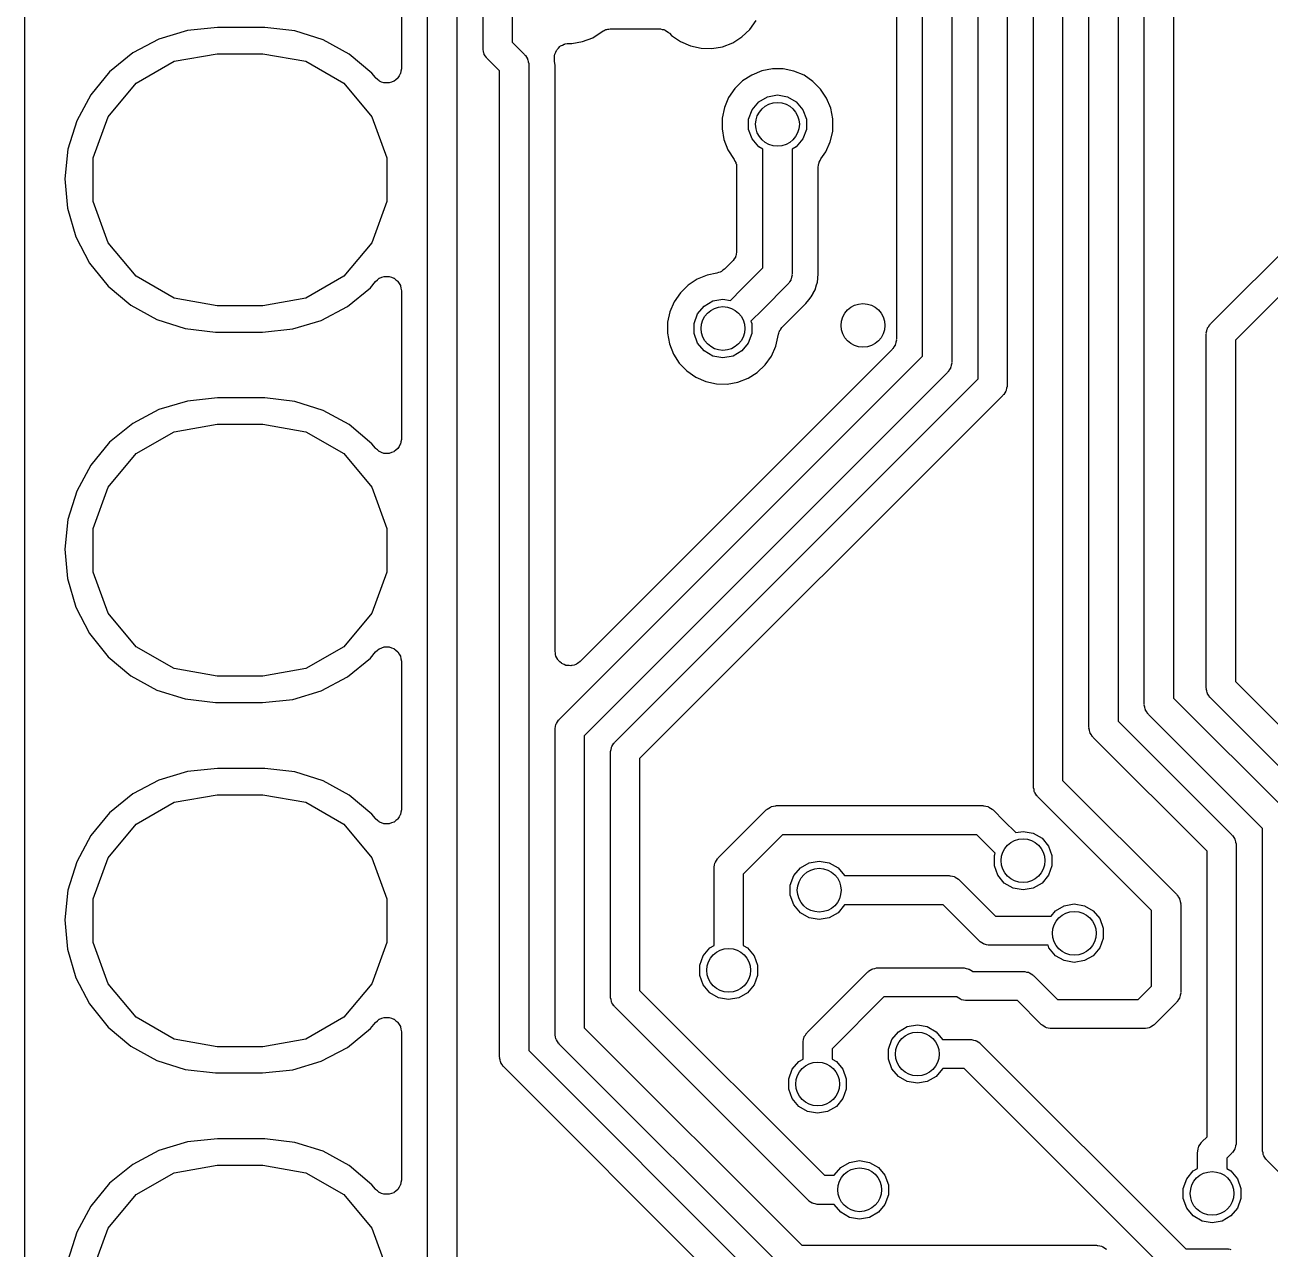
# Model space of a CAD drawing. Extents: x 125.1 to 143.2, y -145.5 to -100.1.
# Drawn here: x 125.08 to 133.61, y -126.66 to -118.27 of the extents above; entities that cross this region are included whole.
import ezdxf

# ---------------------------------------------------------------- set-up
doc = ezdxf.new("R2010")
doc.units = 0
doc.header["$MEASUREMENT"] = 0
doc.layers.add('BLACK', color=7, linetype='CONTINUOUS')

msp = doc.modelspace()

# ---------------------------------------------------------------- linework, layer by layer
at = {"layer": 'Black'}
for p, q in [((128.416, -111.044), (128.416, -118.387)), ((128.216, -118.429), (128.216, -111.085)), ((127.836, -128.236), (127.836, -111.243)), ((128.036, -111.201), (128.036, -128.195)), ((125.075, -138.95), (125.075, -114.439)), ((131.23, -120.539), (131.23, -116.426)), ((131.05, -116.49), (131.05, -120.423)), ((131.43, -116.468), (131.43, -120.58)), ((131.61, -120.696), (131.61, -116.584)), ((131.81, -116.625), (131.81, -120.738)), ((131.99, -123.49), (131.99, -116.741)), ((132.19, -116.783), (132.19, -123.449)), ((132.37, -123.083), (132.37, -116.899)), ((132.57, -116.94), (132.57, -123.041)), ((132.75, -122.925), (132.75, -117.056)), ((132.95, -117.098), (132.95, -122.884)), ((127.656, -117.551), (127.656, -118.568)), ((130.045, -118.3), (130.088, -118.239)), ((126.189, -118.307), (125.994, -118.366)), ((126.396, -118.286), (126.189, -118.307)), ((126.708, -118.286), (126.396, -118.286)), ((126.719, -118.286), (126.708, -118.286)), ((126.926, -118.31), (126.719, -118.286)), ((127.12, -118.371), (126.926, -118.31)), ((128.968, -118.356), (129.039, -118.31)), ((129.039, -118.31), (129.047, -118.307)), ((129.047, -118.307), (129.053, -118.303)), ((129.053, -118.303), (129.056, -118.302)), ((129.056, -118.302), (129.059, -118.301)), ((129.059, -118.301), (129.066, -118.3)), ((129.066, -118.3), (129.072, -118.297)), ((129.072, -118.297), (129.079, -118.297)), ((129.079, -118.297), (129.087, -118.295)), ((129.087, -118.295), (129.09, -118.295)), ((129.09, -118.295), (129.093, -118.295)), ((129.093, -118.295), (129.422, -118.295)), ((129.422, -118.295), (129.427, -118.296)), ((129.427, -118.296), (129.432, -118.295)), ((129.432, -118.295), (129.444, -118.299)), ((129.444, -118.299), (129.456, -118.301)), ((129.456, -118.301), (129.46, -118.303)), ((129.46, -118.303), (129.465, -118.305)), ((129.465, -118.305), (129.475, -118.312)), ((129.475, -118.312), (129.486, -118.318)), ((129.486, -118.318), (129.489, -118.322)), ((129.489, -118.322), (129.494, -118.325)), ((129.494, -118.325), (129.509, -118.341)), ((129.991, -118.351), (130.045, -118.3)), ((125.994, -118.366), (125.814, -118.461)), ((127.298, -118.469), (127.12, -118.371)), ((128.416, -118.387), (128.501, -118.472)), ((128.743, -118.417), (128.746, -118.415)), ((128.746, -118.415), (128.748, -118.413)), ((128.748, -118.413), (128.761, -118.407)), ((128.761, -118.407), (128.773, -118.4)), ((128.773, -118.4), (128.777, -118.4)), ((128.777, -118.4), (128.78, -118.398)), ((128.78, -118.398), (128.794, -118.397)), ((128.794, -118.397), (128.808, -118.395)), ((128.808, -118.395), (128.825, -118.395)), ((128.825, -118.395), (128.899, -118.382)), ((128.899, -118.382), (128.968, -118.356)), ((129.509, -118.341), (129.57, -118.383)), ((129.57, -118.383), (129.638, -118.413)), ((129.638, -118.413), (129.711, -118.429)), ((129.859, -118.418), (129.928, -118.391)), ((129.928, -118.391), (129.991, -118.351)), ((125.814, -118.461), (125.656, -118.59)), ((126.098, -118.518), (126.394, -118.466)), ((126.394, -118.466), (126.706, -118.466)), ((126.706, -118.466), (127.002, -118.518)), ((127.454, -118.6), (127.298, -118.469)), ((128.217, -118.433), (128.216, -118.429)), ((128.216, -118.437), (128.217, -118.433)), ((128.22, -118.45), (128.216, -118.437)), ((128.222, -118.463), (128.22, -118.45)), ((128.224, -118.467), (128.222, -118.463)), ((128.225, -118.471), (128.224, -118.467)), ((128.233, -118.482), (128.225, -118.471)), ((128.239, -118.493), (128.233, -118.482)), ((128.243, -118.496), (128.239, -118.493)), ((128.245, -118.499), (128.243, -118.496)), ((128.33, -118.584), (128.245, -118.499)), ((128.501, -118.472), (128.503, -118.475)), ((128.503, -118.475), (128.507, -118.478)), ((128.507, -118.478), (128.513, -118.49)), ((128.513, -118.49), (128.521, -118.5)), ((128.521, -118.5), (128.522, -118.505)), ((128.706, -118.504), (128.707, -118.49)), ((128.707, -118.476), (128.709, -118.472)), ((128.707, -118.49), (128.707, -118.476)), ((128.709, -118.469), (128.715, -118.456)), ((128.709, -118.472), (128.709, -118.469)), ((128.715, -118.456), (128.72, -118.443)), ((128.72, -118.443), (128.722, -118.441)), ((128.722, -118.441), (128.724, -118.438)), ((128.724, -118.438), (128.734, -118.428)), ((128.734, -118.428), (128.743, -118.417)), ((129.711, -118.429), (129.785, -118.431)), ((129.785, -118.431), (129.859, -118.418)), ((125.839, -118.668), (126.098, -118.518)), ((127.002, -118.518), (127.261, -118.668)), ((127.656, -118.57), (127.653, -118.586)), ((127.656, -118.568), (127.656, -118.569)), ((127.656, -118.569), (127.656, -118.57)), ((128.33, -125.343), (128.33, -118.584)), ((128.522, -118.505), (128.524, -118.508)), ((128.524, -118.508), (128.526, -118.521)), ((128.526, -118.521), (128.53, -118.534)), ((128.53, -118.534), (128.529, -118.538)), ((128.529, -118.538), (128.53, -118.543)), ((128.53, -118.543), (128.53, -125.301)), ((128.707, -118.516), (128.706, -118.504)), ((128.707, -118.517), (128.707, -118.516)), ((128.71, -118.547), (128.707, -118.517)), ((128.707, -118.517), (128.707, -118.517)), ((128.71, -120.39), (128.71, -118.547)), ((130.127, -118.584), (130.058, -118.612)), ((130.2, -118.57), (130.127, -118.584)), ((130.275, -118.57), (130.2, -118.57)), ((130.348, -118.585), (130.275, -118.57)), ((130.417, -118.614), (130.348, -118.585)), ((125.656, -118.59), (125.527, -118.747)), ((125.646, -118.898), (125.839, -118.668)), ((127.261, -118.668), (127.454, -118.898)), ((127.478, -118.63), (127.454, -118.6)), ((127.479, -118.631), (127.478, -118.63)), ((127.479, -118.632), (127.479, -118.631)), ((127.492, -118.642), (127.479, -118.632)), ((127.504, -118.653), (127.492, -118.642)), ((127.505, -118.653), (127.504, -118.653)), ((127.506, -118.654), (127.505, -118.653)), ((127.521, -118.66), (127.506, -118.654)), ((127.537, -118.666), (127.521, -118.66)), ((127.538, -118.666), (127.537, -118.666)), ((127.539, -118.666), (127.538, -118.666)), ((127.555, -118.666), (127.539, -118.666)), ((127.571, -118.666), (127.555, -118.666)), ((127.572, -118.666), (127.571, -118.666)), ((127.573, -118.666), (127.572, -118.666)), ((127.589, -118.66), (127.573, -118.666)), ((127.604, -118.655), (127.589, -118.66)), ((127.605, -118.655), (127.604, -118.655)), ((127.606, -118.654), (127.605, -118.655)), ((127.619, -118.644), (127.606, -118.654)), ((127.631, -118.633), (127.619, -118.644)), ((127.632, -118.633), (127.631, -118.633)), ((127.633, -118.632), (127.632, -118.633)), ((127.641, -118.618), (127.633, -118.632)), ((127.649, -118.604), (127.641, -118.618)), ((127.65, -118.602), (127.649, -118.603)), ((127.649, -118.603), (127.649, -118.604)), ((127.653, -118.586), (127.65, -118.602)), ((129.996, -118.652), (129.943, -118.705)), ((130.058, -118.612), (129.996, -118.652)), ((130.478, -118.656), (130.417, -118.614)), ((130.531, -118.709), (130.478, -118.656)), ((125.527, -118.747), (125.43, -118.926)), ((129.943, -118.705), (129.9, -118.766)), ((130.166, -118.761), (130.235, -118.749)), ((130.235, -118.749), (130.304, -118.761)), ((130.572, -118.771), (130.531, -118.709)), ((129.871, -118.835), (129.856, -118.907)), ((129.9, -118.766), (129.871, -118.835)), ((130.061, -118.85), (130.106, -118.796)), ((130.106, -118.796), (130.166, -118.761)), ((130.304, -118.761), (130.364, -118.796)), ((130.364, -118.796), (130.409, -118.85)), ((130.601, -118.84), (130.572, -118.771)), ((130.615, -118.912), (130.601, -118.84)), ((125.43, -118.926), (125.37, -119.12)), ((125.543, -119.18), (125.646, -118.898)), ((127.454, -118.898), (127.557, -119.18)), ((129.856, -118.907), (129.855, -118.982)), ((130.037, -118.915), (130.061, -118.85)), ((130.037, -118.985), (130.037, -118.915)), ((130.409, -118.85), (130.433, -118.915)), ((130.433, -118.915), (130.433, -118.985)), ((130.614, -118.999), (130.615, -118.912)), ((129.855, -118.982), (129.868, -119.055)), ((130.061, -119.05), (130.037, -118.985)), ((130.433, -118.985), (130.409, -119.05)), ((130.597, -119.071), (130.614, -118.999)), ((129.868, -119.055), (129.895, -119.125)), ((130.106, -119.104), (130.061, -119.05)), ((130.409, -119.05), (130.364, -119.104)), ((130.567, -119.139), (130.597, -119.071)), ((125.37, -119.12), (125.348, -119.323)), ((125.543, -119.48), (125.543, -119.18)), ((127.557, -119.18), (127.557, -119.48)), ((129.895, -119.125), (129.939, -119.192)), ((130.135, -119.121), (130.106, -119.104)), ((130.135, -119.935), (130.135, -119.121)), ((130.364, -119.104), (130.335, -119.121)), ((130.335, -119.121), (130.335, -119.976)), ((130.533, -119.186), (130.567, -119.139)), ((133.204, -120.318), (134.35, -119.172)), ((129.939, -119.192), (129.943, -119.203)), ((129.943, -119.203), (129.949, -119.212)), ((129.949, -119.212), (129.95, -119.219)), ((129.95, -119.219), (129.953, -119.224)), ((129.953, -119.224), (129.953, -119.235)), ((129.953, -119.235), (129.955, -119.246)), ((129.955, -119.246), (129.955, -119.819)), ((130.515, -119.244), (130.517, -119.231)), ((130.515, -119.975), (130.515, -119.244)), ((130.517, -119.231), (130.519, -119.218)), ((130.519, -119.218), (130.52, -119.214)), ((130.52, -119.214), (130.521, -119.21)), ((130.521, -119.21), (130.528, -119.198)), ((130.528, -119.198), (130.533, -119.186)), ((125.348, -119.323), (125.367, -119.525)), ((134.521, -119.284), (133.375, -120.43)), ((125.367, -119.525), (125.424, -119.721)), ((125.646, -119.762), (125.543, -119.48)), ((127.557, -119.48), (127.454, -119.762)), ((125.424, -119.721), (125.518, -119.901)), ((125.839, -119.992), (125.646, -119.762)), ((127.454, -119.762), (127.261, -119.992)), ((129.946, -119.861), (129.938, -119.872)), ((129.947, -119.857), (129.946, -119.861)), ((129.949, -119.853), (129.947, -119.857)), ((129.951, -119.84), (129.949, -119.853)), ((129.955, -119.827), (129.951, -119.84)), ((129.955, -119.819), (129.954, -119.823)), ((129.954, -119.823), (129.955, -119.827)), ((125.518, -119.901), (125.646, -120.06)), ((129.861, -119.951), (129.852, -119.959)), ((129.872, -119.944), (129.861, -119.951)), ((129.926, -119.889), (129.872, -119.944)), ((129.928, -119.886), (129.926, -119.889)), ((129.932, -119.883), (129.928, -119.886)), ((129.938, -119.872), (129.932, -119.883)), ((129.99, -120.079), (130.135, -119.935)), ((126.098, -120.142), (125.839, -119.992)), ((127.261, -119.992), (127.002, -120.142)), ((127.444, -120.07), (127.479, -120.027)), ((127.479, -120.027), (127.493, -120.016)), ((127.479, -120.027), (127.479, -120.027)), ((127.479, -120.027), (127.479, -120.027)), ((127.493, -120.016), (127.505, -120.005)), ((127.505, -120.005), (127.506, -120.005)), ((127.506, -120.005), (127.522, -119.999)), ((127.506, -120.005), (127.506, -120.005)), ((127.522, -119.999), (127.538, -119.993)), ((127.538, -119.993), (127.538, -119.993)), ((127.538, -119.993), (127.539, -119.993)), ((127.539, -119.993), (127.556, -119.993)), ((127.556, -119.993), (127.573, -119.993)), ((127.573, -119.993), (127.573, -119.993)), ((127.573, -119.993), (127.573, -119.993)), ((127.573, -119.993), (127.589, -119.999)), ((127.589, -119.999), (127.605, -120.004)), ((127.605, -120.004), (127.606, -120.005)), ((127.606, -120.005), (127.606, -120.005)), ((127.606, -120.005), (127.619, -120.016)), ((127.619, -120.016), (127.632, -120.026)), ((127.632, -120.026), (127.632, -120.027)), ((127.632, -120.027), (127.633, -120.027)), ((127.633, -120.027), (127.641, -120.042)), ((129.684, -120.012), (129.622, -120.052)), ((129.753, -119.984), (129.684, -120.012)), ((129.82, -119.971), (129.753, -119.984)), ((129.831, -119.967), (129.82, -119.971)), ((129.843, -119.963), (129.831, -119.967)), ((129.847, -119.961), (129.843, -119.963)), ((129.852, -119.959), (129.847, -119.961)), ((130.318, -120.029), (130.312, -120.04)), ((130.326, -120.018), (130.318, -120.029)), ((130.327, -120.014), (130.326, -120.018)), ((130.329, -120.01), (130.327, -120.014)), ((130.331, -119.997), (130.329, -120.01)), ((130.335, -119.985), (130.331, -119.997)), ((130.335, -119.976), (130.334, -119.98)), ((130.334, -119.98), (130.335, -119.985)), ((130.501, -120.058), (130.509, -120.033)), ((130.509, -120.033), (130.512, -120.006)), ((130.512, -120.005), (130.515, -119.975)), ((130.512, -120.006), (130.512, -120.005)), ((130.512, -120.006), (130.512, -120.006)), ((125.646, -120.06), (125.802, -120.191)), ((127.286, -120.199), (127.444, -120.07)), ((127.641, -120.042), (127.65, -120.056)), ((127.65, -120.056), (127.65, -120.057)), ((127.65, -120.057), (127.65, -120.057)), ((127.65, -120.057), (127.653, -120.074)), ((127.653, -120.074), (127.656, -120.091)), ((127.656, -120.091), (127.656, -120.091)), ((127.656, -120.091), (127.656, -120.091)), ((127.656, -120.091), (127.656, -121.108)), ((129.569, -120.105), (129.526, -120.166)), ((129.622, -120.052), (129.569, -120.105)), ((129.912, -120.158), (129.99, -120.079)), ((129.99, -120.079), (129.99, -120.079)), ((130.306, -120.047), (130.132, -120.221)), ((130.308, -120.043), (130.306, -120.047)), ((130.312, -120.04), (130.308, -120.043)), ((130.467, -120.133), (130.479, -120.109)), ((130.479, -120.109), (130.48, -120.109)), ((130.48, -120.108), (130.493, -120.085)), ((130.48, -120.109), (130.48, -120.108)), ((130.493, -120.085), (130.5, -120.059)), ((130.5, -120.059), (130.501, -120.059)), ((130.501, -120.059), (130.501, -120.058)), ((125.802, -120.191), (125.98, -120.289)), ((126.394, -120.194), (126.098, -120.142)), ((126.706, -120.194), (126.394, -120.194)), ((127.002, -120.142), (126.706, -120.194)), ((127.106, -120.294), (127.286, -120.199)), ((129.526, -120.166), (129.497, -120.235)), ((129.687, -120.25), (129.732, -120.196)), ((129.732, -120.196), (129.792, -120.161)), ((129.792, -120.161), (129.861, -120.149)), ((129.861, -120.149), (129.912, -120.158)), ((130.269, -120.338), (130.43, -120.178)), ((130.43, -120.178), (130.449, -120.154)), ((130.449, -120.153), (130.467, -120.133)), ((130.449, -120.154), (130.449, -120.153)), ((130.449, -120.154), (130.449, -120.154)), ((125.98, -120.289), (126.174, -120.35)), ((129.497, -120.235), (129.482, -120.307)), ((129.663, -120.315), (129.687, -120.25)), ((130.132, -120.221), (130.053, -120.299)), ((130.132, -120.221), (130.132, -120.221)), ((126.174, -120.35), (126.381, -120.374)), ((126.381, -120.374), (126.392, -120.374)), ((126.392, -120.374), (126.704, -120.374)), ((126.704, -120.374), (126.911, -120.353)), ((126.911, -120.353), (127.106, -120.294)), ((129.482, -120.307), (129.481, -120.382)), ((129.663, -120.385), (129.663, -120.315)), ((130.053, -120.299), (130.059, -120.315)), ((130.059, -120.315), (130.059, -120.385)), ((130.244, -120.383), (130.246, -120.373)), ((130.246, -120.373), (130.248, -120.37)), ((130.248, -120.37), (130.249, -120.367)), ((130.249, -120.367), (130.255, -120.359)), ((130.255, -120.359), (130.256, -120.356)), ((130.256, -120.356), (130.258, -120.354)), ((130.258, -120.354), (130.264, -120.344)), ((130.264, -120.344), (130.267, -120.341)), ((130.267, -120.341), (130.269, -120.338)), ((133.175, -120.38), (133.179, -120.367)), ((133.179, -120.367), (133.181, -120.354)), ((133.181, -120.354), (133.183, -120.351)), ((133.183, -120.351), (133.184, -120.346)), ((133.184, -120.346), (133.192, -120.336)), ((133.192, -120.336), (133.198, -120.324)), ((133.198, -120.324), (133.202, -120.322)), ((133.202, -120.322), (133.204, -120.318)), ((128.71, -122.563), (128.71, -120.39)), ((129.481, -120.382), (129.494, -120.455)), ((129.494, -120.455), (129.521, -120.525)), ((129.687, -120.45), (129.663, -120.385)), ((129.732, -120.504), (129.687, -120.45)), ((130.035, -120.45), (129.99, -120.504)), ((130.059, -120.385), (130.035, -120.45)), ((130.223, -120.471), (130.242, -120.388)), ((130.242, -120.388), (130.244, -120.383)), ((131.042, -120.461), (131.041, -120.465)), ((131.044, -120.457), (131.042, -120.461)), ((131.046, -120.444), (131.044, -120.457)), ((131.05, -120.432), (131.046, -120.444)), ((131.05, -120.423), (131.049, -120.427)), ((131.049, -120.427), (131.05, -120.432)), ((133.176, -120.384), (133.175, -120.38)), ((133.175, -120.389), (133.176, -120.384)), ((133.175, -122.813), (133.175, -120.389)), ((133.375, -120.43), (133.375, -122.771)), ((128.739, -123.03), (131.23, -120.539)), ((131.021, -120.494), (128.881, -122.634)), ((129.521, -120.525), (129.562, -120.587)), ((129.792, -120.539), (129.732, -120.504)), ((129.861, -120.551), (129.792, -120.539)), ((129.93, -120.539), (129.861, -120.551)), ((129.99, -120.504), (129.93, -120.539)), ((130.15, -120.6), (130.193, -120.539)), ((130.193, -120.539), (130.223, -120.471)), ((131.023, -120.49), (131.021, -120.494)), ((131.027, -120.487), (131.023, -120.49)), ((131.033, -120.476), (131.027, -120.487)), ((131.041, -120.465), (131.033, -120.476)), ((129.562, -120.587), (129.614, -120.641)), ((130.096, -120.651), (130.15, -120.6)), ((131.413, -120.633), (131.407, -120.645)), ((131.421, -120.623), (131.413, -120.633)), ((131.422, -120.618), (131.421, -120.623)), ((131.424, -120.615), (131.422, -120.618)), ((131.426, -120.602), (131.424, -120.615)), ((131.43, -120.589), (131.426, -120.602)), ((131.43, -120.58), (131.429, -120.585)), ((131.429, -120.585), (131.43, -120.589)), ((131.401, -120.651), (128.91, -123.142)), ((129.119, -123.187), (131.61, -120.696)), ((129.614, -120.641), (129.675, -120.683)), ((129.675, -120.683), (129.743, -120.713)), ((129.743, -120.713), (129.816, -120.729)), ((129.89, -120.731), (129.964, -120.718)), ((129.964, -120.718), (130.033, -120.691)), ((130.033, -120.691), (130.096, -120.651)), ((131.403, -120.648), (131.401, -120.651)), ((131.407, -120.645), (131.403, -120.648)), ((129.816, -120.729), (129.89, -120.731)), ((131.783, -120.805), (131.781, -120.809)), ((131.787, -120.802), (131.783, -120.805)), ((131.793, -120.791), (131.787, -120.802)), ((131.801, -120.78), (131.793, -120.791)), ((131.802, -120.776), (131.801, -120.78)), ((131.804, -120.772), (131.802, -120.776)), ((131.806, -120.759), (131.804, -120.772)), ((131.81, -120.747), (131.806, -120.759)), ((131.81, -120.738), (131.809, -120.742)), ((131.809, -120.742), (131.81, -120.747)), ((126.189, -120.847), (125.994, -120.906)), ((126.396, -120.826), (126.189, -120.847)), ((126.708, -120.826), (126.396, -120.826)), ((126.719, -120.826), (126.708, -120.826)), ((126.926, -120.85), (126.719, -120.826)), ((127.12, -120.911), (126.926, -120.85)), ((131.781, -120.809), (129.29, -123.299)), ((125.994, -120.906), (125.814, -121.001)), ((127.298, -121.009), (127.12, -120.911)), ((125.814, -121.001), (125.656, -121.13)), ((125.839, -121.208), (126.098, -121.058)), ((126.098, -121.058), (126.394, -121.006)), ((126.394, -121.006), (126.706, -121.006)), ((126.706, -121.006), (127.002, -121.058)), ((127.002, -121.058), (127.261, -121.208)), ((127.454, -121.14), (127.298, -121.009)), ((125.656, -121.13), (125.527, -121.287)), ((127.478, -121.17), (127.454, -121.14)), ((127.649, -121.144), (127.641, -121.158)), ((127.65, -121.142), (127.649, -121.143)), ((127.649, -121.143), (127.649, -121.144)), ((127.653, -121.126), (127.65, -121.142)), ((127.656, -121.11), (127.653, -121.126)), ((127.656, -121.108), (127.656, -121.109)), ((127.656, -121.109), (127.656, -121.11)), ((125.646, -121.438), (125.839, -121.208)), ((127.261, -121.208), (127.454, -121.438)), ((127.479, -121.171), (127.478, -121.17)), ((127.479, -121.172), (127.479, -121.171)), ((127.492, -121.182), (127.479, -121.172)), ((127.504, -121.193), (127.492, -121.182)), ((127.505, -121.193), (127.504, -121.193)), ((127.506, -121.194), (127.505, -121.193)), ((127.521, -121.2), (127.506, -121.194)), ((127.537, -121.206), (127.521, -121.2)), ((127.538, -121.206), (127.537, -121.206)), ((127.539, -121.206), (127.538, -121.206)), ((127.555, -121.206), (127.539, -121.206)), ((127.571, -121.206), (127.555, -121.206)), ((127.572, -121.206), (127.571, -121.206)), ((127.573, -121.206), (127.572, -121.206)), ((127.589, -121.2), (127.573, -121.206)), ((127.604, -121.195), (127.589, -121.2)), ((127.605, -121.195), (127.604, -121.195)), ((127.606, -121.194), (127.605, -121.195)), ((127.619, -121.184), (127.606, -121.194)), ((127.631, -121.173), (127.619, -121.184)), ((127.632, -121.173), (127.631, -121.173)), ((127.633, -121.172), (127.632, -121.173)), ((127.641, -121.158), (127.633, -121.172)), ((125.527, -121.287), (125.43, -121.466)), ((125.43, -121.466), (125.37, -121.66)), ((125.543, -121.72), (125.646, -121.438)), ((127.454, -121.438), (127.557, -121.72)), ((125.37, -121.66), (125.348, -121.863)), ((125.543, -122.02), (125.543, -121.72)), ((127.557, -121.72), (127.557, -122.02)), ((125.348, -121.863), (125.367, -122.065)), ((125.367, -122.065), (125.424, -122.261)), ((125.646, -122.302), (125.543, -122.02)), ((127.557, -122.02), (127.454, -122.302)), ((125.424, -122.261), (125.518, -122.441)), ((125.839, -122.532), (125.646, -122.302)), ((127.454, -122.302), (127.261, -122.532)), ((125.518, -122.441), (125.646, -122.6)), ((126.098, -122.682), (125.839, -122.532)), ((127.261, -122.532), (127.002, -122.682)), ((127.444, -122.61), (127.479, -122.567)), ((127.479, -122.567), (127.493, -122.556)), ((127.479, -122.567), (127.479, -122.567)), ((127.479, -122.567), (127.479, -122.567)), ((127.493, -122.556), (127.505, -122.545)), ((127.505, -122.545), (127.506, -122.545)), ((127.506, -122.545), (127.522, -122.539)), ((127.506, -122.545), (127.506, -122.545)), ((127.522, -122.539), (127.538, -122.533)), ((127.538, -122.533), (127.538, -122.533)), ((127.538, -122.533), (127.539, -122.533)), ((127.539, -122.533), (127.556, -122.533)), ((127.556, -122.533), (127.573, -122.533)), ((127.573, -122.533), (127.573, -122.533)), ((127.573, -122.533), (127.573, -122.533)), ((127.573, -122.533), (127.589, -122.539)), ((127.589, -122.539), (127.605, -122.544)), ((127.605, -122.544), (127.606, -122.545)), ((127.606, -122.545), (127.606, -122.545)), ((127.606, -122.545), (127.619, -122.556)), ((127.619, -122.556), (127.632, -122.566)), ((127.632, -122.566), (127.632, -122.567)), ((127.632, -122.567), (127.633, -122.567)), ((127.633, -122.567), (127.641, -122.582)), ((127.641, -122.582), (127.65, -122.596)), ((127.65, -122.596), (127.65, -122.597)), ((127.65, -122.597), (127.65, -122.597)), ((127.65, -122.597), (127.653, -122.614)), ((128.712, -122.576), (128.71, -122.563)), ((128.713, -122.589), (128.712, -122.576)), ((128.715, -122.593), (128.713, -122.589)), ((128.716, -122.597), (128.715, -122.593)), ((128.723, -122.608), (128.716, -122.597)), ((125.646, -122.6), (125.802, -122.731)), ((126.394, -122.734), (126.098, -122.682)), ((127.002, -122.682), (126.706, -122.734)), ((127.286, -122.739), (127.444, -122.61)), ((127.653, -122.614), (127.656, -122.631)), ((127.656, -122.631), (127.656, -122.631)), ((127.656, -122.631), (127.656, -122.631)), ((127.656, -122.631), (127.656, -123.648)), ((128.728, -122.62), (128.723, -122.608)), ((128.731, -122.623), (128.728, -122.62)), ((128.733, -122.627), (128.731, -122.623)), ((128.743, -122.636), (128.733, -122.627)), ((128.753, -122.645), (128.743, -122.636)), ((128.757, -122.647), (128.753, -122.645)), ((128.76, -122.65), (128.757, -122.647)), ((128.772, -122.654), (128.76, -122.65)), ((128.784, -122.66), (128.772, -122.654)), ((128.789, -122.66), (128.784, -122.66)), ((128.793, -122.661), (128.789, -122.66)), ((128.806, -122.661), (128.793, -122.661)), ((128.819, -122.663), (128.806, -122.661)), ((128.823, -122.661), (128.819, -122.663)), ((128.827, -122.661), (128.823, -122.661)), ((128.84, -122.657), (128.827, -122.661)), ((128.852, -122.654), (128.84, -122.657)), ((128.856, -122.651), (128.852, -122.654)), ((128.86, -122.65), (128.856, -122.651)), ((128.87, -122.641), (128.86, -122.65)), ((128.881, -122.634), (128.87, -122.641)), ((125.802, -122.731), (125.98, -122.829)), ((126.706, -122.734), (126.394, -122.734)), ((127.106, -122.834), (127.286, -122.739)), ((125.98, -122.829), (126.174, -122.89)), ((126.911, -122.893), (127.106, -122.834)), ((133.176, -122.817), (133.175, -122.813)), ((133.175, -122.821), (133.176, -122.817)), ((133.179, -122.834), (133.175, -122.821)), ((133.181, -122.847), (133.179, -122.834)), ((133.183, -122.851), (133.181, -122.847)), ((133.184, -122.855), (133.183, -122.851)), ((133.375, -122.771), (134.111, -123.507)), ((126.174, -122.89), (126.381, -122.914)), ((126.381, -122.914), (126.392, -122.914)), ((126.392, -122.914), (126.704, -122.914)), ((126.704, -122.914), (126.911, -122.893)), ((132.751, -122.93), (132.75, -122.925)), ((132.75, -122.934), (132.751, -122.93)), ((132.754, -122.947), (132.75, -122.934)), ((132.95, -122.884), (133.731, -123.664)), ((133.192, -122.866), (133.184, -122.855)), ((133.198, -122.877), (133.192, -122.866)), ((133.202, -122.88), (133.198, -122.877)), ((133.204, -122.883), (133.202, -122.88)), ((133.94, -123.619), (133.204, -122.883)), ((132.756, -122.959), (132.754, -122.947)), ((132.758, -122.963), (132.756, -122.959)), ((132.759, -122.967), (132.758, -122.963)), ((132.767, -122.978), (132.759, -122.967)), ((132.773, -122.989), (132.767, -122.978)), ((132.777, -122.992), (132.773, -122.989)), ((132.779, -122.996), (132.777, -122.992)), ((133.56, -123.777), (132.779, -122.996)), ((128.71, -123.092), (128.714, -123.079)), ((128.711, -123.096), (128.71, -123.092)), ((128.71, -123.1), (128.711, -123.096)), ((128.71, -125.185), (128.71, -123.1)), ((128.714, -123.079), (128.716, -123.066)), ((128.716, -123.066), (128.718, -123.062)), ((128.718, -123.062), (128.719, -123.058)), ((128.719, -123.058), (128.727, -123.047)), ((128.727, -123.047), (128.733, -123.036)), ((128.733, -123.036), (128.737, -123.033)), ((128.737, -123.033), (128.739, -123.03)), ((132.371, -123.087), (132.37, -123.083)), ((132.37, -123.091), (132.371, -123.087)), ((132.374, -123.104), (132.37, -123.091)), ((132.376, -123.117), (132.374, -123.104)), ((132.57, -123.041), (133.351, -123.822)), ((128.91, -123.142), (128.91, -125.144)), ((129.107, -123.205), (129.113, -123.194)), ((129.113, -123.194), (129.117, -123.191)), ((129.117, -123.191), (129.119, -123.187)), ((132.378, -123.121), (132.376, -123.117)), ((132.379, -123.125), (132.378, -123.121)), ((132.387, -123.136), (132.379, -123.125)), ((132.393, -123.147), (132.387, -123.136)), ((132.397, -123.15), (132.393, -123.147)), ((132.399, -123.153), (132.397, -123.15)), ((133.18, -123.934), (132.399, -123.153)), ((129.09, -123.249), (129.094, -123.236)), ((129.091, -123.253), (129.09, -123.249)), ((129.09, -123.258), (129.091, -123.253)), ((129.09, -124.93), (129.09, -123.258)), ((129.094, -123.236), (129.096, -123.224)), ((129.096, -123.224), (129.098, -123.22)), ((129.098, -123.22), (129.099, -123.216)), ((129.099, -123.216), (129.107, -123.205)), ((126.396, -123.366), (126.189, -123.387)), ((126.708, -123.366), (126.396, -123.366)), ((126.719, -123.366), (126.708, -123.366)), ((126.926, -123.39), (126.719, -123.366)), ((129.29, -123.299), (129.29, -124.889)), ((125.994, -123.446), (125.814, -123.541)), ((126.189, -123.387), (125.994, -123.446)), ((127.12, -123.451), (126.926, -123.39)), ((127.298, -123.549), (127.12, -123.451)), ((132.19, -123.449), (132.971, -124.229)), ((131.991, -123.494), (131.99, -123.49)), ((131.99, -123.499), (131.991, -123.494)), ((131.994, -123.511), (131.99, -123.499)), ((131.996, -123.524), (131.994, -123.511)), ((131.998, -123.528), (131.996, -123.524)), ((131.999, -123.532), (131.998, -123.528)), ((132.007, -123.543), (131.999, -123.532)), ((125.814, -123.541), (125.656, -123.67)), ((125.839, -123.748), (126.098, -123.598)), ((126.098, -123.598), (126.394, -123.546)), ((126.394, -123.546), (126.706, -123.546)), ((126.706, -123.546), (127.002, -123.598)), ((127.002, -123.598), (127.261, -123.748)), ((127.454, -123.68), (127.298, -123.549)), ((130.207, -123.625), (130.22, -123.622)), ((130.22, -123.622), (130.224, -123.622)), ((130.224, -123.622), (130.229, -123.621)), ((130.229, -123.621), (131.643, -123.621)), ((131.643, -123.621), (131.647, -123.622)), ((131.647, -123.622), (131.651, -123.622)), ((131.651, -123.622), (131.664, -123.625)), ((132.013, -123.554), (132.007, -123.543)), ((132.017, -123.557), (132.013, -123.554)), ((132.019, -123.561), (132.017, -123.557)), ((132.8, -124.341), (132.019, -123.561)), ((125.656, -123.67), (125.527, -123.827)), ((127.478, -123.71), (127.454, -123.68)), ((127.641, -123.698), (127.633, -123.712)), ((127.649, -123.684), (127.641, -123.698)), ((127.65, -123.682), (127.649, -123.683)), ((127.649, -123.683), (127.649, -123.684)), ((127.653, -123.666), (127.65, -123.682)), ((127.656, -123.65), (127.653, -123.666)), ((127.656, -123.648), (127.656, -123.649)), ((127.656, -123.649), (127.656, -123.65)), ((129.829, -123.979), (130.158, -123.651)), ((130.158, -123.651), (130.161, -123.648)), ((130.161, -123.648), (130.164, -123.645)), ((130.164, -123.645), (130.176, -123.638)), ((130.176, -123.638), (130.186, -123.631)), ((130.186, -123.631), (130.191, -123.63)), ((130.191, -123.63), (130.194, -123.627)), ((130.194, -123.627), (130.207, -123.625)), ((131.664, -123.625), (131.677, -123.627)), ((131.677, -123.627), (131.681, -123.63)), ((131.681, -123.63), (131.685, -123.631)), ((131.685, -123.631), (131.696, -123.638)), ((131.696, -123.638), (131.707, -123.645)), ((131.707, -123.645), (131.71, -123.648)), ((131.71, -123.648), (131.713, -123.651)), ((131.713, -123.651), (131.79, -123.728)), ((125.646, -123.978), (125.839, -123.748)), ((127.261, -123.748), (127.454, -123.978)), ((127.479, -123.711), (127.478, -123.71)), ((127.479, -123.712), (127.479, -123.711)), ((127.492, -123.722), (127.479, -123.712)), ((127.504, -123.733), (127.492, -123.722)), ((127.505, -123.733), (127.504, -123.733)), ((127.506, -123.734), (127.505, -123.733)), ((127.521, -123.74), (127.506, -123.734)), ((127.537, -123.746), (127.521, -123.74)), ((127.538, -123.746), (127.537, -123.746)), ((127.539, -123.746), (127.538, -123.746)), ((127.555, -123.746), (127.539, -123.746)), ((127.571, -123.746), (127.555, -123.746)), ((127.572, -123.746), (127.571, -123.746)), ((127.573, -123.746), (127.572, -123.746)), ((127.589, -123.74), (127.573, -123.746)), ((127.604, -123.735), (127.589, -123.74)), ((127.605, -123.735), (127.604, -123.735)), ((127.606, -123.734), (127.605, -123.735)), ((127.619, -123.724), (127.606, -123.734)), ((127.631, -123.713), (127.619, -123.724)), ((127.632, -123.713), (127.631, -123.713)), ((127.633, -123.712), (127.632, -123.713)), ((131.79, -123.728), (131.79, -123.728)), ((131.79, -123.728), (131.869, -123.806)), ((133.56, -125.98), (133.56, -123.777)), ((125.527, -123.827), (125.43, -124.006)), ((130.27, -123.821), (130, -124.091)), ((131.601, -123.821), (130.27, -123.821)), ((131.649, -123.869), (131.601, -123.821)), ((131.727, -123.948), (131.649, -123.869)), ((131.649, -123.869), (131.649, -123.869)), ((131.869, -123.806), (131.919, -123.798)), ((131.919, -123.798), (131.988, -123.81)), ((131.988, -123.81), (132.049, -123.845)), ((132.049, -123.845), (132.093, -123.898)), ((133.351, -123.822), (133.353, -123.825)), ((133.353, -123.825), (133.357, -123.828)), ((133.357, -123.828), (133.363, -123.84)), ((133.363, -123.84), (133.371, -123.85)), ((133.371, -123.85), (133.372, -123.855)), ((133.372, -123.855), (133.374, -123.858)), ((133.374, -123.858), (133.376, -123.871)), ((133.376, -123.871), (133.38, -123.884)), ((131.722, -123.963), (131.727, -123.948)), ((131.722, -124.033), (131.722, -123.963)), ((132.093, -123.898), (132.117, -123.963)), ((132.117, -123.963), (132.117, -124.033)), ((133.18, -125.891), (133.18, -123.934)), ((133.38, -123.884), (133.379, -123.888)), ((133.379, -123.888), (133.38, -123.893)), ((133.38, -123.893), (133.38, -125.932)), ((125.43, -124.006), (125.37, -124.2)), ((125.543, -124.26), (125.646, -123.978)), ((127.454, -123.978), (127.557, -124.26)), ((129.8, -124.041), (129.804, -124.029)), ((129.801, -124.046), (129.8, -124.041)), ((129.8, -124.05), (129.801, -124.046)), ((129.804, -124.029), (129.806, -124.016)), ((129.806, -124.016), (129.808, -124.012)), ((129.808, -124.012), (129.809, -124.008)), ((129.809, -124.008), (129.817, -123.997)), ((129.817, -123.997), (129.823, -123.986)), ((129.823, -123.986), (129.827, -123.983)), ((129.827, -123.983), (129.829, -123.979)), ((130.347, -124.101), (130.392, -124.048)), ((130.392, -124.048), (130.452, -124.013)), ((130.452, -124.013), (130.521, -124.001)), ((130.521, -124.001), (130.59, -124.013)), ((130.59, -124.013), (130.65, -124.048)), ((130.65, -124.048), (130.695, -124.101)), ((131.746, -124.099), (131.722, -124.033)), ((132.117, -124.033), (132.093, -124.099)), ((129.8, -124.579), (129.8, -124.05)), ((130, -124.091), (130, -124.579)), ((130.323, -124.167), (130.347, -124.101)), ((130.695, -124.101), (130.695, -124.101)), ((130.695, -124.101), (131.412, -124.101)), ((131.412, -124.101), (131.417, -124.102)), ((131.417, -124.102), (131.421, -124.102)), ((131.421, -124.102), (131.434, -124.105)), ((131.434, -124.105), (131.446, -124.107)), ((131.446, -124.107), (131.45, -124.11)), ((131.45, -124.11), (131.454, -124.111)), ((131.454, -124.111), (131.465, -124.118)), ((131.465, -124.118), (131.476, -124.125)), ((131.476, -124.125), (131.479, -124.128)), ((131.479, -124.128), (131.483, -124.131)), ((131.483, -124.131), (131.73, -124.378)), ((131.79, -124.152), (131.746, -124.099)), ((132.093, -124.099), (132.049, -124.152)), ((125.37, -124.2), (125.348, -124.403)), ((130.323, -124.236), (130.323, -124.167)), ((131.851, -124.187), (131.79, -124.152)), ((131.919, -124.199), (131.851, -124.187)), ((131.988, -124.187), (131.919, -124.199)), ((132.049, -124.152), (131.988, -124.187)), ((125.543, -124.56), (125.543, -124.26)), ((127.557, -124.26), (127.557, -124.56)), ((130.347, -124.302), (130.323, -124.236)), ((130.392, -124.355), (130.347, -124.302)), ((130.695, -124.302), (130.65, -124.355)), ((131.371, -124.301), (130.695, -124.301)), ((130.695, -124.301), (130.695, -124.302)), ((131.618, -124.549), (131.371, -124.301)), ((132.201, -124.307), (132.27, -124.295)), ((132.27, -124.295), (132.339, -124.307)), ((132.971, -124.229), (132.973, -124.233)), ((132.973, -124.233), (132.977, -124.236)), ((132.977, -124.236), (132.983, -124.247)), ((132.983, -124.247), (132.991, -124.258)), ((132.991, -124.258), (132.992, -124.262)), ((132.992, -124.262), (132.994, -124.266)), ((132.994, -124.266), (132.996, -124.279)), ((132.996, -124.279), (133, -124.291)), ((133, -124.291), (132.999, -124.296)), ((132.999, -124.296), (133, -124.3)), ((133, -124.3), (133, -124.9)), ((130.452, -124.39), (130.392, -124.355)), ((130.521, -124.402), (130.452, -124.39)), ((130.59, -124.39), (130.521, -124.402)), ((130.65, -124.355), (130.59, -124.39)), ((131.73, -124.378), (132.111, -124.378)), ((132.111, -124.378), (132.141, -124.342)), ((132.141, -124.342), (132.201, -124.307)), ((132.339, -124.307), (132.399, -124.342)), ((132.399, -124.342), (132.444, -124.395)), ((132.8, -124.859), (132.8, -124.341)), ((125.348, -124.403), (125.367, -124.605)), ((132.444, -124.395), (132.468, -124.461)), ((132.468, -124.461), (132.468, -124.531)), ((125.646, -124.842), (125.543, -124.56)), ((127.557, -124.56), (127.454, -124.842)), ((131.622, -124.552), (131.618, -124.549)), ((131.625, -124.555), (131.622, -124.552)), ((131.636, -124.561), (131.625, -124.555)), ((131.647, -124.569), (131.636, -124.561)), ((132.468, -124.531), (132.444, -124.596)), ((125.367, -124.605), (125.424, -124.801)), ((129.726, -124.65), (129.771, -124.596)), ((129.771, -124.596), (129.8, -124.579)), ((130, -124.579), (130.029, -124.596)), ((130.029, -124.596), (130.074, -124.65)), ((131.651, -124.57), (131.647, -124.569)), ((131.655, -124.572), (131.651, -124.57)), ((131.668, -124.575), (131.655, -124.572)), ((131.68, -124.578), (131.668, -124.575)), ((131.685, -124.578), (131.68, -124.578)), ((131.689, -124.578), (131.685, -124.578)), ((132.09, -124.578), (131.689, -124.578)), ((132.096, -124.596), (132.09, -124.578)), ((132.141, -124.65), (132.096, -124.596)), ((132.444, -124.596), (132.399, -124.65)), ((129.702, -124.715), (129.726, -124.65)), ((129.702, -124.785), (129.702, -124.715)), ((130.074, -124.65), (130.098, -124.715)), ((130.098, -124.715), (130.098, -124.785)), ((132.201, -124.684), (132.141, -124.65)), ((132.27, -124.697), (132.201, -124.684)), ((132.339, -124.684), (132.27, -124.697)), ((132.399, -124.65), (132.339, -124.684)), ((125.424, -124.801), (125.518, -124.981)), ((129.726, -124.85), (129.702, -124.785)), ((130.098, -124.785), (130.074, -124.85)), ((130.439, -125.176), (130.852, -124.763)), ((130.852, -124.763), (130.856, -124.76)), ((130.856, -124.76), (130.859, -124.757)), ((130.859, -124.757), (130.87, -124.75)), ((130.87, -124.75), (130.881, -124.743)), ((130.881, -124.743), (130.885, -124.742)), ((130.885, -124.742), (130.889, -124.739)), ((130.889, -124.739), (130.902, -124.737)), ((130.902, -124.737), (130.914, -124.734)), ((130.914, -124.734), (130.919, -124.734)), ((130.919, -124.734), (130.923, -124.733)), ((130.923, -124.733), (131.507, -124.733)), ((131.507, -124.733), (131.511, -124.734)), ((131.511, -124.734), (131.515, -124.734)), ((131.515, -124.734), (131.528, -124.737)), ((131.528, -124.737), (131.541, -124.739)), ((131.541, -124.739), (131.545, -124.742)), ((131.545, -124.742), (131.549, -124.743)), ((131.549, -124.743), (131.56, -124.75)), ((131.56, -124.75), (131.571, -124.757)), ((131.571, -124.757), (131.572, -124.758)), ((131.572, -124.758), (131.922, -124.758)), ((131.922, -124.758), (131.926, -124.759)), ((131.926, -124.759), (131.931, -124.759)), ((131.931, -124.759), (131.943, -124.762)), ((131.943, -124.762), (131.956, -124.764)), ((131.956, -124.764), (131.96, -124.767)), ((131.96, -124.767), (131.964, -124.768)), ((131.964, -124.768), (131.975, -124.775)), ((131.975, -124.775), (131.986, -124.782)), ((131.986, -124.782), (131.989, -124.785)), ((131.989, -124.785), (131.993, -124.788)), ((131.993, -124.788), (132.155, -124.95)), ((125.839, -125.072), (125.646, -124.842)), ((127.454, -124.842), (127.261, -125.072)), ((129.29, -124.889), (130.557, -126.155)), ((129.771, -124.904), (129.726, -124.85)), ((130.074, -124.85), (130.029, -124.904)), ((132.709, -124.95), (132.8, -124.859)), ((133, -124.9), (132.999, -124.904)), ((125.518, -124.981), (125.646, -125.14)), ((129.091, -124.934), (129.09, -124.93)), ((129.09, -124.939), (129.091, -124.934)), ((129.094, -124.951), (129.09, -124.939)), ((129.096, -124.964), (129.094, -124.951)), ((129.098, -124.968), (129.096, -124.964)), ((129.099, -124.972), (129.098, -124.968)), ((129.107, -124.983), (129.099, -124.972)), ((129.113, -124.994), (129.107, -124.983)), ((129.831, -124.939), (129.771, -124.904)), ((129.9, -124.951), (129.831, -124.939)), ((129.969, -124.939), (129.9, -124.951)), ((130.029, -124.904), (129.969, -124.939)), ((130.965, -124.933), (130.61, -125.288)), ((131.466, -124.933), (130.965, -124.933)), ((131.467, -124.935), (131.466, -124.933)), ((131.479, -124.941), (131.467, -124.935)), ((131.489, -124.949), (131.479, -124.941)), ((131.494, -124.95), (131.489, -124.949)), ((131.497, -124.952), (131.494, -124.95)), ((131.51, -124.955), (131.497, -124.952)), ((131.523, -124.958), (131.51, -124.955)), ((131.527, -124.958), (131.523, -124.958)), ((131.532, -124.958), (131.527, -124.958)), ((131.881, -124.958), (131.532, -124.958)), ((132.043, -125.121), (131.881, -124.958)), ((132.155, -124.95), (132.709, -124.95)), ((132.971, -124.971), (132.821, -125.121)), ((132.973, -124.967), (132.971, -124.971)), ((132.977, -124.964), (132.973, -124.967)), ((132.983, -124.953), (132.977, -124.964)), ((132.991, -124.942), (132.983, -124.953)), ((132.992, -124.938), (132.991, -124.942)), ((132.994, -124.934), (132.992, -124.938)), ((132.996, -124.921), (132.994, -124.934)), ((133, -124.909), (132.996, -124.921)), ((132.999, -124.904), (133, -124.909)), ((126.098, -125.222), (125.839, -125.072)), ((127.261, -125.072), (127.002, -125.222)), ((127.522, -125.079), (127.538, -125.073)), ((127.538, -125.073), (127.538, -125.073)), ((127.538, -125.073), (127.539, -125.073)), ((127.539, -125.073), (127.556, -125.073)), ((127.556, -125.073), (127.573, -125.073)), ((127.573, -125.073), (127.573, -125.073)), ((127.573, -125.073), (127.573, -125.073)), ((127.573, -125.073), (127.589, -125.079)), ((129.117, -124.997), (129.113, -124.994)), ((129.119, -125.001), (129.117, -124.997)), ((130.445, -126.326), (129.119, -125.001)), ((125.646, -125.14), (125.802, -125.271)), ((127.286, -125.279), (127.444, -125.15)), ((127.444, -125.15), (127.479, -125.107)), ((127.479, -125.107), (127.493, -125.096)), ((127.479, -125.107), (127.479, -125.107)), ((127.479, -125.107), (127.479, -125.107)), ((127.493, -125.096), (127.505, -125.085)), ((127.505, -125.085), (127.506, -125.085)), ((127.506, -125.085), (127.522, -125.079)), ((127.506, -125.085), (127.506, -125.085)), ((127.589, -125.079), (127.605, -125.084)), ((127.605, -125.084), (127.606, -125.085)), ((127.606, -125.085), (127.606, -125.085)), ((127.606, -125.085), (127.619, -125.096)), ((127.619, -125.096), (127.632, -125.106)), ((127.632, -125.106), (127.632, -125.107)), ((127.632, -125.107), (127.633, -125.107)), ((127.633, -125.107), (127.641, -125.122)), ((127.641, -125.122), (127.65, -125.136)), ((127.65, -125.136), (127.65, -125.137)), ((127.65, -125.137), (127.65, -125.137)), ((127.65, -125.137), (127.653, -125.154)), ((127.653, -125.154), (127.656, -125.171)), ((128.91, -125.144), (130.402, -126.635)), ((131.065, -125.171), (131.125, -125.136)), ((131.125, -125.136), (131.194, -125.124)), ((131.194, -125.124), (131.262, -125.136)), ((131.262, -125.136), (131.323, -125.171)), ((132.047, -125.123), (132.043, -125.121)), ((132.049, -125.127), (132.047, -125.123)), ((132.061, -125.133), (132.049, -125.127)), ((132.071, -125.141), (132.061, -125.133)), ((132.076, -125.142), (132.071, -125.141)), ((132.08, -125.144), (132.076, -125.142)), ((132.092, -125.146), (132.08, -125.144)), ((132.105, -125.15), (132.092, -125.146)), ((132.109, -125.149), (132.105, -125.15)), ((132.114, -125.15), (132.109, -125.149)), ((132.75, -125.15), (132.114, -125.15)), ((132.754, -125.149), (132.75, -125.15)), ((132.759, -125.15), (132.754, -125.149)), ((132.771, -125.146), (132.759, -125.15)), ((132.784, -125.144), (132.771, -125.146)), ((132.788, -125.142), (132.784, -125.144)), ((132.792, -125.141), (132.788, -125.142)), ((132.803, -125.133), (132.792, -125.141)), ((132.814, -125.127), (132.803, -125.133)), ((132.817, -125.123), (132.814, -125.127)), ((132.821, -125.121), (132.817, -125.123)), ((126.394, -125.274), (126.098, -125.222)), ((127.002, -125.222), (126.706, -125.274)), ((127.656, -125.171), (127.656, -125.171)), ((127.656, -125.171), (127.656, -125.171)), ((127.656, -125.171), (127.656, -126.188)), ((128.711, -125.19), (128.71, -125.185)), ((128.71, -125.194), (128.711, -125.19)), ((128.714, -125.207), (128.71, -125.194)), ((128.716, -125.219), (128.714, -125.207)), ((128.718, -125.223), (128.716, -125.219)), ((128.719, -125.227), (128.718, -125.223)), ((128.727, -125.238), (128.719, -125.227)), ((128.733, -125.249), (128.727, -125.238)), ((130.41, -125.238), (130.413, -125.225)), ((130.41, -125.242), (130.41, -125.238)), ((130.41, -125.247), (130.41, -125.242)), ((130.413, -125.225), (130.416, -125.212)), ((130.416, -125.212), (130.418, -125.209)), ((130.418, -125.209), (130.419, -125.204)), ((130.419, -125.204), (130.427, -125.194)), ((130.427, -125.194), (130.433, -125.182)), ((130.433, -125.182), (130.436, -125.18)), ((130.436, -125.18), (130.439, -125.176)), ((130.996, -125.29), (131.02, -125.224)), ((131.02, -125.224), (131.065, -125.171)), ((131.323, -125.171), (131.367, -125.224)), ((131.367, -125.224), (131.368, -125.224)), ((131.368, -125.224), (131.476, -125.224)), ((131.476, -125.224), (131.557, -125.224)), ((131.557, -125.224), (131.562, -125.225)), ((131.562, -125.225), (131.566, -125.225)), ((131.566, -125.225), (131.579, -125.228)), ((131.579, -125.228), (131.592, -125.231)), ((131.592, -125.231), (131.595, -125.233)), ((131.595, -125.233), (131.6, -125.234)), ((131.6, -125.234), (131.61, -125.241)), ((131.61, -125.241), (131.622, -125.248)), ((125.802, -125.271), (125.98, -125.369)), ((126.706, -125.274), (126.394, -125.274)), ((127.106, -125.374), (127.286, -125.279)), ((128.53, -125.301), (130.354, -127.125)), ((128.737, -125.252), (128.733, -125.249)), ((128.739, -125.256), (128.737, -125.252)), ((130.29, -126.806), (128.739, -125.256)), ((130.41, -125.359), (130.41, -125.247)), ((130.61, -125.288), (130.61, -125.359)), ((130.996, -125.359), (130.996, -125.29)), ((131.622, -125.248), (131.624, -125.251)), ((131.624, -125.251), (131.628, -125.254)), ((131.628, -125.254), (133.034, -126.66)), ((125.98, -125.369), (126.174, -125.43)), ((126.911, -125.433), (127.106, -125.374)), ((128.331, -125.347), (128.33, -125.343)), ((128.33, -125.351), (128.331, -125.347)), ((128.334, -125.364), (128.33, -125.351)), ((128.336, -125.377), (128.334, -125.364)), ((128.338, -125.381), (128.336, -125.377)), ((128.339, -125.385), (128.338, -125.381)), ((128.347, -125.396), (128.339, -125.385)), ((128.353, -125.407), (128.347, -125.396)), ((128.357, -125.41), (128.353, -125.407)), ((128.359, -125.413), (128.357, -125.41)), ((130.242, -127.296), (128.359, -125.413)), ((130.336, -125.429), (130.381, -125.376)), ((130.381, -125.376), (130.41, -125.359)), ((130.61, -125.359), (130.639, -125.376)), ((130.639, -125.376), (130.684, -125.429)), ((131.02, -125.425), (130.996, -125.359)), ((126.174, -125.43), (126.381, -125.454)), ((126.381, -125.454), (126.392, -125.454)), ((126.392, -125.454), (126.704, -125.454)), ((126.704, -125.454), (126.911, -125.433)), ((130.312, -125.495), (130.336, -125.429)), ((130.312, -125.564), (130.312, -125.495)), ((130.684, -125.429), (130.707, -125.495)), ((130.707, -125.495), (130.707, -125.564)), ((131.065, -125.478), (131.02, -125.425)), ((131.125, -125.513), (131.065, -125.478)), ((131.323, -125.478), (131.262, -125.513)), ((131.367, -125.425), (131.323, -125.478)), ((131.368, -125.424), (131.367, -125.425)), ((131.476, -125.424), (131.368, -125.424)), ((131.516, -125.424), (131.476, -125.424)), ((132.922, -126.831), (131.516, -125.424)), ((130.336, -125.63), (130.312, -125.564)), ((130.707, -125.564), (130.684, -125.63)), ((131.194, -125.525), (131.125, -125.513)), ((131.262, -125.513), (131.194, -125.525)), ((130.381, -125.683), (130.336, -125.63)), ((130.684, -125.63), (130.639, -125.683)), ((130.441, -125.718), (130.381, -125.683)), ((130.51, -125.73), (130.441, -125.718)), ((130.578, -125.718), (130.51, -125.73)), ((130.639, -125.683), (130.578, -125.718)), ((126.189, -125.927), (125.994, -125.986)), ((126.396, -125.906), (126.189, -125.927)), ((126.708, -125.906), (126.396, -125.906)), ((126.719, -125.906), (126.708, -125.906)), ((126.926, -125.93), (126.719, -125.906)), ((133.142, -125.93), (133.144, -125.926)), ((133.144, -125.926), (133.18, -125.891)), ((125.994, -125.986), (125.814, -126.081)), ((127.12, -125.991), (126.926, -125.93)), ((127.298, -126.089), (127.12, -125.991)), ((133.115, -125.997), (133.116, -125.993)), ((133.115, -126.109), (133.115, -125.997)), ((133.116, -125.988), (133.119, -125.976)), ((133.116, -125.993), (133.116, -125.988)), ((133.119, -125.976), (133.121, -125.963)), ((133.121, -125.963), (133.123, -125.959)), ((133.123, -125.959), (133.125, -125.955)), ((133.125, -125.955), (133.132, -125.944)), ((133.132, -125.944), (133.139, -125.933)), ((133.139, -125.933), (133.142, -125.93)), ((133.351, -126.003), (133.315, -126.039)), ((133.353, -125.999), (133.351, -126.003)), ((133.357, -125.997), (133.353, -125.999)), ((133.363, -125.985), (133.357, -125.997)), ((133.371, -125.975), (133.363, -125.985)), ((133.372, -125.97), (133.371, -125.975)), ((133.374, -125.967), (133.372, -125.97)), ((133.376, -125.954), (133.374, -125.967)), ((133.38, -125.941), (133.376, -125.954)), ((133.38, -125.932), (133.379, -125.937)), ((133.379, -125.937), (133.38, -125.941)), ((133.561, -125.984), (133.56, -125.98)), ((133.56, -125.989), (133.561, -125.984)), ((133.564, -126.001), (133.56, -125.989)), ((133.566, -126.014), (133.564, -126.001)), ((125.814, -126.081), (125.656, -126.21)), ((126.098, -126.138), (126.394, -126.086)), ((126.394, -126.086), (126.706, -126.086)), ((126.706, -126.086), (127.002, -126.138)), ((127.454, -126.22), (127.298, -126.089)), ((130.669, -126.102), (130.729, -126.067)), ((130.729, -126.067), (130.798, -126.055)), ((130.798, -126.055), (130.867, -126.067)), ((130.867, -126.067), (130.927, -126.102)), ((133.315, -126.039), (133.315, -126.109)), ((133.568, -126.018), (133.566, -126.014)), ((133.569, -126.022), (133.568, -126.018)), ((133.577, -126.033), (133.569, -126.022)), ((133.583, -126.044), (133.577, -126.033)), ((133.587, -126.047), (133.583, -126.044)), ((133.589, -126.051), (133.587, -126.047)), ((133.689, -126.151), (133.589, -126.051)), ((125.839, -126.288), (126.098, -126.138)), ((127.002, -126.138), (127.261, -126.288)), ((130.557, -126.155), (130.624, -126.155)), ((130.624, -126.155), (130.669, -126.102)), ((130.624, -126.155), (130.624, -126.155)), ((130.927, -126.102), (130.972, -126.155)), ((130.972, -126.155), (130.996, -126.221)), ((133.017, -126.245), (133.041, -126.18)), ((133.041, -126.18), (133.086, -126.126)), ((133.086, -126.126), (133.115, -126.109)), ((133.315, -126.109), (133.344, -126.126)), ((133.344, -126.126), (133.389, -126.18)), ((133.389, -126.18), (133.413, -126.245)), ((125.656, -126.21), (125.527, -126.367)), ((127.478, -126.25), (127.454, -126.22)), ((127.479, -126.251), (127.478, -126.25)), ((127.479, -126.252), (127.479, -126.251)), ((127.492, -126.262), (127.479, -126.252)), ((127.504, -126.273), (127.492, -126.262)), ((127.619, -126.264), (127.606, -126.274)), ((127.631, -126.253), (127.619, -126.264)), ((127.632, -126.253), (127.631, -126.253)), ((127.633, -126.252), (127.632, -126.253)), ((127.641, -126.238), (127.633, -126.252)), ((127.649, -126.224), (127.641, -126.238)), ((127.65, -126.222), (127.649, -126.223)), ((127.649, -126.223), (127.649, -126.224)), ((127.653, -126.206), (127.65, -126.222)), ((127.656, -126.19), (127.653, -126.206)), ((127.656, -126.188), (127.656, -126.189)), ((127.656, -126.189), (127.656, -126.19)), ((130.996, -126.221), (130.996, -126.29)), ((133.017, -126.315), (133.017, -126.245)), ((133.413, -126.245), (133.413, -126.315)), ((125.646, -126.518), (125.839, -126.288)), ((127.261, -126.288), (127.454, -126.518)), ((127.505, -126.273), (127.504, -126.273)), ((127.506, -126.274), (127.505, -126.273)), ((127.521, -126.28), (127.506, -126.274)), ((127.537, -126.286), (127.521, -126.28)), ((127.538, -126.286), (127.537, -126.286)), ((127.539, -126.286), (127.538, -126.286)), ((127.555, -126.286), (127.539, -126.286)), ((127.571, -126.286), (127.555, -126.286)), ((127.572, -126.286), (127.571, -126.286)), ((127.573, -126.286), (127.572, -126.286)), ((127.589, -126.28), (127.573, -126.286)), ((127.604, -126.275), (127.589, -126.28)), ((127.605, -126.275), (127.604, -126.275)), ((127.606, -126.274), (127.605, -126.275)), ((130.448, -126.329), (130.445, -126.326)), ((130.451, -126.332), (130.448, -126.329)), ((130.462, -126.339), (130.451, -126.332)), ((130.473, -126.346), (130.462, -126.339)), ((130.477, -126.347), (130.473, -126.346)), ((130.481, -126.349), (130.477, -126.347)), ((130.494, -126.352), (130.481, -126.349)), ((130.507, -126.355), (130.494, -126.352)), ((130.511, -126.355), (130.507, -126.355)), ((130.515, -126.355), (130.511, -126.355)), ((130.624, -126.355), (130.515, -126.355)), ((130.624, -126.356), (130.624, -126.355)), ((130.996, -126.29), (130.972, -126.356)), ((133.041, -126.38), (133.017, -126.315)), ((133.413, -126.315), (133.389, -126.38)), ((125.527, -126.367), (125.43, -126.546)), ((130.669, -126.409), (130.624, -126.356)), ((130.729, -126.444), (130.669, -126.409)), ((130.927, -126.409), (130.867, -126.444)), ((130.972, -126.356), (130.927, -126.409)), ((133.086, -126.434), (133.041, -126.38)), ((133.147, -126.469), (133.086, -126.434)), ((133.344, -126.434), (133.284, -126.469)), ((133.389, -126.38), (133.344, -126.434)), ((125.543, -126.8), (125.646, -126.518)), ((127.454, -126.518), (127.557, -126.8)), ((130.798, -126.456), (130.729, -126.444)), ((130.867, -126.444), (130.798, -126.456)), ((133.215, -126.481), (133.147, -126.469)), ((133.284, -126.469), (133.215, -126.481)), ((125.43, -126.546), (125.37, -126.74)), ((130.402, -126.635), (132.423, -126.635)), ((132.423, -126.635), (132.427, -126.636)), ((132.427, -126.636), (132.431, -126.636)), ((132.431, -126.636), (132.444, -126.639)), ((132.444, -126.639), (132.457, -126.641)), ((132.457, -126.641), (132.461, -126.644)), ((132.461, -126.644), (132.465, -126.645)), ((132.465, -126.645), (132.476, -126.652)), ((132.476, -126.652), (132.487, -126.659)), ((132.487, -126.659), (132.49, -126.662)), ((133.034, -126.66), (133.322, -126.66)), ((133.322, -126.66), (133.326, -126.661)), ((133.326, -126.661), (133.331, -126.66)), ((133.331, -126.66), (133.343, -126.664))]:
    msp.add_line(p, q, dxfattribs=at)
for centre in [(130.235, -118.95), (129.861, -120.35), (130.821, -120.329), (131.919, -123.998), (130.521, -124.201), (132.27, -124.496), (129.9, -124.75), (131.194, -125.324), (130.51, -125.53), (130.798, -126.255), (133.215, -126.28)]:
    msp.add_circle(centre, 0.15, dxfattribs=at)

doc.saveas('drawing.dxf')
